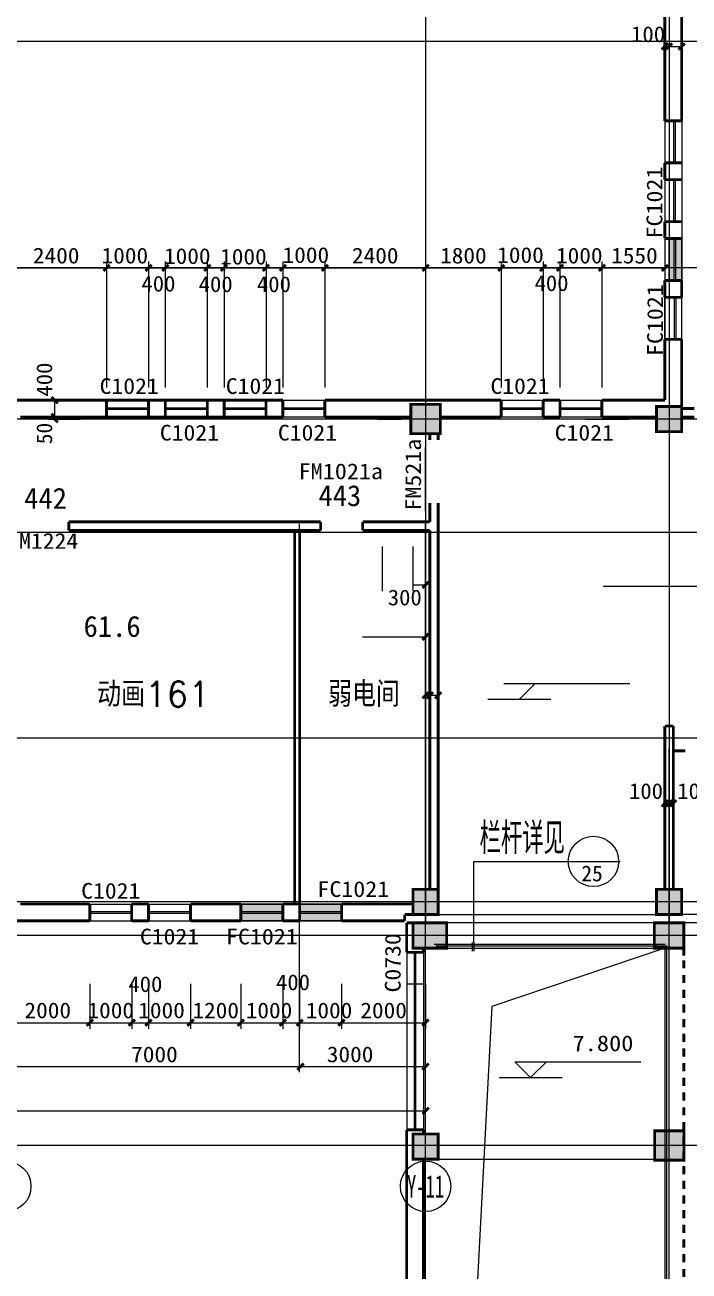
# Model space of a CAD drawing. Extents: x -307567 to 704339, y -10277 to 165507.
# Drawn here: x 390011 to 405832, y 86888 to 116566 of the extents above; entities that cross this region are included whole.
import ezdxf
from ezdxf.enums import TextEntityAlignment as Align

# ---------------------------------------------------------------- set-up
doc = ezdxf.new("R2010")
doc.units = 0
doc.header["$MEASUREMENT"] = 0
doc.layers.add('wode', color=250, linetype='CONTINUOUS', lineweight=0)
doc.layers.add('ziti', color=32, linetype='CONTINUOUS', lineweight=0)
doc.layers.add('中文', color=4, linetype='CONTINUOUS')
doc.styles.add('HZ', font='txt', dxfattribs={"width": 0.7, "height": 5, "bigfont": 'STF:宋体'})
doc.styles.get("Standard").update_dxf_attribs({"font": 'txt', "height": 3})

msp = doc.modelspace()

# ---------------------------------------------------------------- hatches: boundary and pattern name
at = {"layer": '中文'}
h = msp.add_hatch(color=0, dxfattribs=at)
h.paths.add_polyline_path([(405655.4231, 111480.06766), (405515.20163, 111480.06766), (405515.20163, 110780.07727), (405655.4231, 110780.07727)])
h.paths.add_polyline_path([(405515.20163, 111480.06766), (405477.70182, 111480.06766), (405477.70182, 110780.07727), (405515.20163, 110780.07727)])
h.paths.add_polyline_path([(405477.70182, 111480.06766), (405355.4246, 111480.06766), (405355.4246, 110780.07727), (405477.70182, 110780.07727)])
h.paths.add_polyline_path([(405515.20163, 110780.07727), (405477.70182, 110780.07727), (405477.70182, 110480.07877), (405515.20163, 110480.07877)])
h.paths.add_polyline_path([(405477.70182, 110780.07727), (405355.4246, 110780.07727), (405355.4246, 110480.07877), (405477.70182, 110480.07877)])
h.paths.add_polyline_path([(405655.4231, 110780.07727), (405515.20163, 110780.07727), (405515.20163, 110480.07877), (405655.4231, 110480.07877)])
h = msp.add_hatch(color=0, dxfattribs=at)
h.paths.add_polyline_path([(397555.4636, 95630.14386), (396555.49301, 95630.14386), (396555.49301, 95448.88866), (397555.4636, 95448.88866)])
h.paths.add_polyline_path([(397555.4636, 95448.88866), (396555.49301, 95448.88866), (396555.49301, 95411.38885), (397555.4636, 95411.38885)])
h.paths.add_polyline_path([(397555.4636, 95411.38885), (396555.49301, 95411.38885), (396555.49301, 95230.15196), (397555.4636, 95230.15196)])
h.paths.add_polyline_path([(396155.4828, 95411.38885), (395155.4756, 95411.38885), (395155.4756, 95230.15196), (396155.4828, 95230.15196)])
h.paths.add_polyline_path([(396155.4828, 95448.88866), (395155.4756, 95448.88866), (395155.4756, 95411.38885), (396155.4828, 95411.38885)])
h.paths.add_polyline_path([(396155.4828, 95630.14386), (395155.4756, 95630.14386), (395155.4756, 95448.88866), (396155.4828, 95448.88866)])

# ---------------------------------------------------------------- linework, layer by layer
at = {"layer": 'wode', "color": 0}
for p, q in [((399555.47801, 147033.90906), (399555.47801, 95170.03874)), ((405355.4246, 147033.90906), (405355.4246, 95170.03874)), ((365108.97056, 116180.05027), (436744.37898, 116180.05027)), ((405255.44951, 116203.61582), (405255.44951, 115732.95472)), ((405255.44951, 116053.61657), (405305.43705, 116053.61657)), ((405355.4246, 116203.61582), (405355.4246, 115732.95472)), ((405355.4246, 116053.61657), (405655.4231, 116053.61657)), ((405655.4231, 116203.61582), (405655.4231, 115732.95472)), ((405255.44951, 114280.05671), (405255.44951, 110480.07877)), ((405470.70722, 113280.05866), (405470.70722, 114280.05671)), ((405508.20704, 113280.05866), (405508.20704, 114280.05671)), ((405655.4231, 114280.05671), (405655.4231, 110480.07877)), ((405470.70722, 111880.06871), (405470.70722, 112880.06677)), ((405508.20704, 111880.06871), (405508.20704, 112880.06677)), ((405477.70182, 110480.07877), (405477.70182, 111480.06766)), ((405515.20163, 110480.07877), (405515.20163, 111480.06766)), ((436594.37973, 110780.07727), (362086.13411, 110780.07727)), ((389555.5158, 110780.29699), (391955.5038, 110780.29699)), ((391955.5038, 110930.29624), (391955.5038, 107927.91257)), ((391955.5038, 110780.29699), (392955.51101, 110780.29699)), ((392955.51101, 110930.29624), (392955.51101, 107927.91257)), ((392955.51101, 110780.29699), (393355.4846, 110780.29699)), ((393355.4846, 110930.29624), (393355.4846, 107927.91257)), ((393355.4846, 110780.29699), (394355.4918, 110780.29699)), ((394355.4918, 110930.29624), (394355.4918, 107927.91257)), ((394355.4918, 110780.29699), (394755.50201, 110780.29699)), ((394755.50201, 110930.29624), (394755.50201, 107927.91257)), ((394755.50201, 110780.29699), (395755.4726, 110780.29699)), ((395755.4726, 110930.29624), (395755.4726, 107927.91257)), ((395755.4726, 110780.29699), (396155.4828, 110780.29699)), ((396155.4828, 110930.29624), (396155.4828, 107927.91257)), ((396155.4828, 110780.29699), (397155.49001, 110780.29699)), ((397155.49001, 110930.29624), (397155.49001, 107927.91257)), ((397155.49001, 110780.29699), (399555.47801, 110780.29699)), ((399555.47801, 110930.29624), (399555.47801, 107927.91257)), ((399555.47801, 110780.29699), (401355.46901, 110780.29699)), ((401355.46901, 110930.29624), (401355.46901, 107927.91257)), ((401355.46901, 110780.29699), (402355.4396, 110780.29699)), ((402355.4396, 110930.29624), (402355.4396, 107927.91257)), ((402355.4396, 110780.29699), (402755.4498, 110780.29699)), ((402755.4498, 110930.29624), (402755.4498, 107927.91257)), ((402755.4498, 110780.29699), (403755.45701, 110780.29699)), ((403755.45701, 110930.29624), (403755.45701, 107927.91257)), ((403755.45701, 110780.29699), (405305.43705, 110780.29699)), ((405255.44951, 110930.29624), (405255.44951, 107927.91257)), ((405355.4246, 110930.29624), (405355.4246, 107927.91257)), ((405255.44951, 109080.07966), (405255.44951, 110080.07771)), ((405484.69641, 109080.07966), (405484.69641, 110080.07771)), ((405522.19622, 109080.07966), (405522.19622, 110080.07771)), ((405655.4231, 109080.07966), (405655.4231, 110080.07771)), ((390570.06151, 107630.09302), (391331.08066, 107630.09302)), ((390720.06076, 107230.09196), (390720.06076, 107630.09302)), ((391955.5038, 107630.09302), (395879.471, 107630.09302)), ((391955.5038, 107448.83782), (392955.51101, 107448.83782)), ((393355.4846, 107448.83782), (394355.4918, 107448.83782)), ((394755.50201, 107448.83782), (395755.4726, 107448.83782)), ((396155.4828, 107630.09302), (397155.49001, 107630.09302)), ((396155.4828, 107448.83782), (397155.49001, 107448.83782)), ((401355.46901, 107630.09302), (403755.45701, 107630.09302)), ((401355.46901, 107448.83782), (402355.4396, 107448.83782)), ((402749.44398, 107448.83782), (403749.45118, 107448.83782)), ((436594.37973, 107180.09527), (362086.13411, 107180.09527)), ((390570.06151, 107230.09196), (391331.08066, 107230.09196)), ((390570.06151, 107180.09527), (391331.08066, 107180.09527)), ((390720.06076, 107180.09527), (390720.06076, 107230.09196)), ((391876.29277, 107230.09196), (395879.2879, 107230.09196)), ((391955.5038, 107411.33801), (392955.51101, 107411.33801)), ((393355.4846, 107411.33801), (394355.4918, 107411.33801)), ((394755.50201, 107411.33801), (395755.4726, 107411.33801)), ((396155.4828, 107411.33801), (397155.49001, 107411.33801)), ((396155.4828, 107230.09196), (397155.49001, 107230.09196)), ((398403.12782, 107180.09527), (398984.85098, 107180.09527)), ((401355.46901, 107411.33801), (402355.4396, 107411.33801)), ((401355.46901, 107230.09196), (403849.57275, 107230.09196)), ((402749.44398, 107411.33801), (403749.45118, 107411.33801)), ((403363.28368, 107180.09527), (404402.76823, 107180.09527)), ((404971.45435, 107180.09527), (404129.61286, 107180.09527)), ((399555.47801, 105613.44355), (399555.47801, 106512.79819)), ((399555.47801, 104985.2393), (399555.47801, 105599.55507)), ((436594.37973, 104480.10877), (362086.13411, 104480.10877)), ((396555.49301, 91629.3643), (396555.49301, 104684.94783)), ((399555.47801, 91629.3643), (399555.47801, 104684.94783)), ((398525.47828, 103082.96609), (398525.47828, 104145.60421)), ((399255.47951, 103082.96609), (399255.47951, 104145.60421)), ((399555.47801, 103082.96609), (399555.47801, 104145.60421)), ((399255.47951, 103232.96534), (399555.47801, 103232.96534)), ((407517.63303, 103195.4106), (403787.64679, 103195.4106)), ((399555.47801, 102676.73949), (399555.47801, 101845.49975)), ((398055.48551, 101995.499), (399555.47801, 101995.499)), ((399555.47801, 100751.5599), (399555.47801, 99899.18074)), ((399655.4531, 100751.5599), (399655.4531, 99899.18074)), ((399855.47651, 100751.5599), (399855.47651, 99899.18074)), ((401416.80904, 100880.77679), (404416.79404, 100880.77679)), ((402166.80529, 100880.77679), (401791.80716, 100505.77866)), ((399555.47801, 100601.56065), (399655.4531, 100601.56065)), ((399655.4531, 100601.56065), (399855.47651, 100601.56065)), ((401041.81091, 100505.77866), (402541.80341, 100505.77866)), ((436594.37973, 99580.13021), (362086.13411, 99580.13021)), ((436594.37973, 99580.13021), (362086.13411, 99580.13021)), ((396555.49301, 92806.83644), (396555.49301, 99710.43657)), ((399555.47801, 92806.83644), (399555.47801, 99710.43657)), ((399555.47801, 14548.49971), (399555.47801, 99323.39017)), ((405355.4246, 14548.49971), (405355.4246, 99323.39017)), ((405255.44951, 98026.99162), (405455.4363, 98026.99162)), ((405355.4246, 98176.99087), (405355.4246, 97444.07827)), ((405355.4246, 98026.99162), (405455.4363, 98026.99162)), ((405455.4363, 98176.99087), (405455.4363, 97444.07827)), ((400703.28721, 94714.36475), (400703.28721, 96640.35915)), ((400703.28721, 96640.35915), (404188.24293, 96640.35915)), ((419314.36359, 95680.14971), (362086.13411, 95680.14971)), ((419314.36359, 95680.14971), (362086.13411, 95680.14971)), ((391555.4936, 95630.14386), (392555.5008, 95630.14386)), ((392955.51101, 95630.14386), (393955.4816, 95630.14386)), ((395155.4756, 95630.14386), (396155.4828, 95630.14386)), ((396555.49301, 95630.14386), (397555.4636, 95630.14386)), ((391555.4936, 95448.88866), (392555.5008, 95448.88866)), ((391555.4936, 95411.38885), (392555.5008, 95411.38885)), ((392955.51101, 95448.88866), (393955.4816, 95448.88866)), ((392955.51101, 95411.38885), (393955.4816, 95411.38885)), ((395155.4756, 95448.88866), (396155.4828, 95448.88866)), ((395155.4756, 95411.38885), (396155.4828, 95411.38885)), ((396555.49301, 95448.88866), (397555.4636, 95448.88866)), ((396555.49301, 95411.38885), (397555.4636, 95411.38885)), ((399855.47651, 95380.15121), (405355.4246, 95380.15121)), ((405355.4246, 77880.23108), (405355.4246, 95380.15121)), ((417805.36235, 95380.15121), (405655.4231, 95380.15121)), ((391555.4936, 95230.15196), (392555.5008, 95230.15196)), ((392955.51101, 95230.15196), (393955.4816, 95230.15196)), ((395155.4756, 95230.15196), (396155.4828, 95230.15196)), ((396555.49301, 95230.15196), (397555.4636, 95230.15196)), ((416955.39101, 95180.14611), (399555.47801, 95180.14611)), ((436594.37973, 94880.14761), (362086.13411, 94880.14761)), ((436594.37973, 94880.14761), (362086.13411, 94880.14761)), ((399762.97209, 94675.36348), (405262.9568, 94675.36348)), ((400664.28594, 94714.36475), (400664.28594, 94510.36797)), ((400703.28721, 94714.36475), (400703.28721, 94510.36797)), ((405355.4246, 29580.47373), (405355.4246, 94880.14761)), ((399105.48026, 94480.15571), (399105.48026, 90152.16832)), ((399288.54819, 90252.17087), (399288.54819, 94480.15571)), ((399326.04801, 90252.17087), (399326.04801, 94480.15571)), ((399505.45385, 94580.14911), (399505.45385, 90152.16832)), ((399809.48065, 94634.82413), (405309.42873, 94634.82413)), ((399855.47651, 94580.14911), (405005.43855, 94580.14911)), ((405256.4749, 94580.14911), (401132.1547, 93187.19953)), ((405256.4749, 94580.14911), (405256.4749, 68641.96551)), ((405296.50155, 94580.14911), (405296.50155, 68601.96632)), ((391555.4936, 93727.49529), (391555.4936, 92654.12725)), ((391555.4936, 93727.49529), (391555.4936, 92654.12725)), ((392555.5008, 93727.49529), (392555.5008, 92654.12725)), ((392555.5008, 93727.49529), (392555.5008, 92654.12725)), ((392955.51101, 93727.49529), (392955.51101, 92654.12725)), ((392955.51101, 93727.49529), (392955.51101, 92654.12725)), ((393955.4816, 93727.49529), (393955.4816, 92654.12725)), ((393955.4816, 93727.49529), (393955.4816, 92654.12725)), ((395155.4756, 93727.49529), (395155.4756, 92654.12725)), ((395155.4756, 93727.49529), (395155.4756, 92654.12725)), ((396155.4828, 93727.49529), (396155.4828, 92654.12725)), ((396155.4828, 93727.49529), (396155.4828, 92654.12725)), ((396555.49301, 93727.49529), (396555.49301, 92654.12725)), ((396555.49301, 93727.49529), (396555.49301, 92654.12725)), ((397555.4636, 93727.49529), (397555.4636, 92654.12725)), ((397555.4636, 93727.49529), (397555.4636, 92654.12725)), ((399105.48026, 93732.33841), (399105.48026, 93732.33841)), ((399105.48026, 93732.33841), (399505.45385, 93732.33841)), ((399555.47801, 93727.49529), (399555.47801, 92654.12725)), ((399555.47801, 93727.49529), (399555.47801, 92654.12725)), ((401132.1547, 93187.19953), (399855.47651, 68798.39631)), ((389555.5158, 92804.1265), (391555.4936, 92804.1265)), ((389555.5158, 92804.1265), (391555.4936, 92804.1265)), ((391555.4936, 92804.1265), (392555.5008, 92804.1265)), ((391555.4936, 92804.1265), (392555.5008, 92804.1265)), ((392555.5008, 92804.1265), (392955.51101, 92804.1265)), ((392555.5008, 92804.1265), (392955.51101, 92804.1265)), ((392955.51101, 92804.1265), (393955.4816, 92804.1265)), ((392955.51101, 92804.1265), (393955.4816, 92804.1265)), ((393955.4816, 92804.1265), (395155.4756, 92804.1265)), ((393955.4816, 92804.1265), (395155.4756, 92804.1265)), ((395155.4756, 92804.1265), (396155.4828, 92804.1265)), ((395155.4756, 92804.1265), (396155.4828, 92804.1265)), ((396155.4828, 92804.1265), (396555.49301, 92804.1265)), ((396155.4828, 92804.1265), (396555.49301, 92804.1265)), ((396555.49301, 92804.1265), (397555.4636, 92804.1265)), ((396555.49301, 92804.1265), (397555.4636, 92804.1265)), ((397555.4636, 92804.1265), (399555.47801, 92804.1265)), ((397555.4636, 92804.1265), (399555.47801, 92804.1265)), ((399555.47801, 89506.84837), (399555.47801, 92806.83644)), ((389555.5158, 91756.84169), (399555.47801, 91756.84169)), ((402056.61297, 91495.24937), (401681.61484, 91870.2475)), ((401681.61484, 91870.2475), (404681.59984, 91870.2475)), ((402431.61109, 91870.2475), (402056.61297, 91495.24937)), ((399555.47801, 88329.38538), (399555.47801, 91629.3643)), ((401306.61672, 91495.24937), (402806.60922, 91495.24937)), ((367305.63926, 90706.84694), (399555.47801, 90706.84694)), ((436594.37973, 89880.16651), (362086.13411, 89880.16651)), ((436594.37973, 89880.16651), (362086.13411, 89880.16651)), ((399505.45385, 89552.1759), (399505.45385, 78630.22733)), ((399855.47651, 89552.1759), (405010.45562, 89552.1759))]:
    msp.add_line(p, q, dxfattribs=at)
at = {"layer": 'wode', "color": 0, "const_width": 67.49966}
for points in [[(405255.44951, 114280.05671), (405255.44951, 117730.03946)], [(405655.4231, 114280.05671), (405655.4231, 117730.03946)], [(405180.44989, 115978.61695), (405330.44914, 116128.6162)], [(405280.42497, 115978.61695), (405430.42422, 116128.6162)], [(405580.42347, 115978.61695), (405730.42272, 116128.6162)], [(405655.4231, 114280.05671), (405255.44951, 114280.05671)], [(405255.44951, 112880.06677), (405255.44951, 113280.05866)], [(405655.4231, 113280.05866), (405255.44951, 113280.05866)], [(405255.44951, 112880.06677), (405255.44951, 113280.05866)], [(405655.4231, 112880.06677), (405255.44951, 112880.06677)], [(405255.44951, 111480.06766), (405255.44951, 111880.06871)], [(405655.4231, 111880.06871), (405255.44951, 111880.06871)], [(405255.44951, 111480.06766), (405255.44951, 111880.06871)], [(405655.4231, 111480.06766), (405255.44951, 111480.06766)], [(391880.50418, 110705.29737), (392030.50343, 110855.29662)], [(392880.51139, 110705.29737), (393030.51064, 110855.29662)], [(393280.48497, 110705.29737), (393430.48422, 110855.29662)], [(394280.49218, 110705.29737), (394430.49143, 110855.29662)], [(394680.50239, 110705.29737), (394830.50164, 110855.29662)], [(395680.47297, 110705.29737), (395830.47222, 110855.29662)], [(396080.48318, 110705.29737), (396230.48243, 110855.29662)], [(397080.49039, 110705.29737), (397230.48964, 110855.29662)], [(399480.47839, 110705.29737), (399630.47764, 110855.29662)], [(401280.46939, 110705.29737), (401430.46864, 110855.29662)], [(402280.43997, 110705.29737), (402430.43922, 110855.29662)], [(402680.45018, 110705.29737), (402830.44943, 110855.29662)], [(403680.45739, 110705.29737), (403830.45664, 110855.29662)], [(405180.44989, 110705.29737), (405330.44914, 110855.29662)], [(405255.44951, 110080.07771), (405255.44951, 110480.07877)], [(405655.4231, 110480.07877), (405255.44951, 110480.07877)], [(405255.44951, 110080.07771), (405255.44951, 110480.07877)], [(405655.4231, 110080.07771), (405655.4231, 110480.07877)], [(405655.4231, 110080.07771), (405655.4231, 110480.07877)], [(405655.4231, 110080.07771), (405255.44951, 110080.07771)], [(405655.4231, 109080.07966), (405255.44951, 109080.07966)], [(405255.44951, 107630.09302), (405255.44951, 109080.07966)], [(405655.4231, 107430.08791), (405655.4231, 109080.07966)], [(390645.06114, 107705.09264), (390795.06039, 107555.09339)], [(396155.4828, 107630.09302), (387755.5248, 107630.09302)], [(391955.5038, 107230.09196), (391955.5038, 107630.09302)], [(392955.51101, 107230.09196), (392955.51101, 107630.09302)], [(393355.4846, 107230.09196), (393355.4846, 107630.09302)], [(393355.4846, 107230.09196), (393355.4846, 107630.09302)], [(394355.4918, 107230.09196), (394355.4918, 107630.09302)], [(394755.50201, 107230.09196), (394755.50201, 107630.09302)], [(394755.50201, 107230.09196), (394755.50201, 107630.09302)], [(394755.50201, 107230.09196), (394755.50201, 107630.09302)], [(395755.4726, 107230.09196), (395755.4726, 107630.09302)], [(396155.4828, 107230.09196), (396155.4828, 107630.09302)], [(396155.4828, 107230.09196), (396155.4828, 107630.09302)], [(396155.4828, 107230.09196), (396155.4828, 107630.09302)], [(396155.4828, 107230.09196), (396155.4828, 107630.09302)], [(397155.49001, 107230.09196), (397155.49001, 107630.09302)], [(401355.46901, 107630.09302), (397155.49001, 107630.09302)], [(399205.45535, 107530.09046), (399205.45535, 106830.09091), (399905.46405, 106830.09091), (399905.46405, 107530.09046), (399205.45535, 107530.09046), (399205.45535, 106830.09091)], [(401355.46901, 107230.09196), (401355.46901, 107630.09302)], [(401355.46901, 107230.09196), (401355.46901, 107630.09302)], [(401355.46901, 107230.09196), (401355.46901, 107630.09302)], [(401355.46901, 107230.09196), (401355.46901, 107630.09302)], [(402355.4396, 107230.09196), (402355.4396, 107630.09302)], [(402755.4498, 107630.09302), (402355.4396, 107630.09302)], [(402755.4498, 107230.09196), (402755.4498, 107630.09302)], [(403755.45701, 107230.09196), (403755.45701, 107630.09302)], [(405255.44951, 107630.09302), (403755.45701, 107630.09302)], [(405055.4261, 107480.09377), (405055.4261, 106880.09677), (405655.4231, 106880.09677), (405655.4231, 107480.09377), (405055.4261, 107480.09377), (405055.4261, 106880.09677)], [(405955.4216, 107430.08791), (405655.4231, 107430.08791)], [(396155.4828, 107230.09196), (389905.50185, 107230.09196)], [(390645.06114, 107305.09159), (390795.06039, 107155.09234)], [(390645.06114, 107255.09489), (390795.06039, 107105.09564)], [(399205.45535, 107230.09196), (397155.49001, 107230.09196)], [(401355.46901, 107230.09196), (399905.46405, 107230.09196)], [(402755.4498, 107230.09196), (402355.4396, 107230.09196)], [(405055.4261, 107230.09196), (403755.45701, 107230.09196)], [(405955.4216, 107230.09196), (405655.4231, 107230.09196)], [(399655.4531, 106680.09166), (399655.4531, 106830.09091)], [(399855.47651, 106680.09166), (399855.47651, 106830.09091)], [(399655.4531, 104730.10141), (399655.4531, 105180.09916)], [(399855.47651, 99580.13021), (399855.47651, 105180.09916)], [(391055.5083, 104730.10141), (397055.4783, 104730.10141)], [(391055.5083, 104530.10546), (391055.5083, 104730.10141)], [(397055.4783, 104530.10546), (397055.4783, 104730.10141)], [(399555.47801, 104730.10141), (398055.48551, 104730.10141)], [(398055.48551, 104530.10546), (398055.48551, 104730.10141)], [(399555.47801, 104730.10141), (399655.4531, 104730.10141)], [(391055.5083, 104530.10546), (396435.48629, 104530.10546)], [(394655.4903, 104530.10546), (397055.4783, 104530.10546)], [(396435.48629, 99580.13021), (396435.48629, 104530.10546)], [(396555.49301, 99580.13021), (396555.49301, 104530.10546)], [(399655.4531, 104530.10546), (398055.48551, 104530.10546)], [(399655.4531, 99580.13021), (399655.4531, 104530.10546)], [(399480.47839, 103157.96572), (399630.47764, 103307.96497)], [(399480.47839, 101920.49937), (399630.47764, 102070.49862)], [(399480.47839, 100526.56103), (399630.47764, 100676.56028)], [(399580.45347, 100526.56103), (399730.45272, 100676.56028)], [(399780.47689, 100526.56103), (399930.47614, 100676.56028)], [(405255.44951, 95980.14821), (405255.44951, 99872.96017)], [(405455.4363, 99868.12621), (405255.44951, 99868.12621)], [(405455.4363, 95980.14821), (405455.4363, 99872.96017)], [(396435.48629, 95630.14386), (396435.48629, 99580.13021)], [(396555.49301, 95630.14386), (396555.49301, 99580.13021)], [(399655.4531, 95980.14821), (399655.4531, 99580.13021)], [(399855.47651, 95980.14821), (399855.47651, 99580.13021)], [(405740.8963, 99280.13171), (405455.4363, 99280.13171)], [(405180.44989, 97951.99199), (405330.44914, 98101.99124)], [(405280.42497, 97951.99199), (405430.42422, 98101.99124)], [(405380.43668, 97951.99199), (405530.43593, 98101.99124)], [(399255.47951, 95980.14821), (399255.47951, 95380.15121), (399855.47651, 95380.15121), (399855.47651, 95980.14821), (399255.47951, 95980.14821), (399255.47951, 95380.15121)], [(405055.4261, 95980.14821), (405055.4261, 95380.15121), (405655.4231, 95380.15121), (405655.4231, 95980.14821), (405055.4261, 95980.14821), (405055.4261, 95380.15121)], [(389905.50185, 95630.14386), (391555.4936, 95630.14386)], [(391555.4936, 95230.15196), (391555.4936, 95630.14386)], [(392555.5008, 95630.14386), (392955.51101, 95630.14386)], [(392555.5008, 95230.15196), (392555.5008, 95630.14386)], [(392955.51101, 95230.15196), (392955.51101, 95630.14386)], [(393955.4816, 95230.15196), (393955.4816, 95630.14386)], [(393955.4816, 95630.14386), (395155.4756, 95630.14386)], [(394655.4903, 95630.14386), (395155.4756, 95630.14386)], [(395155.4756, 95230.15196), (395155.4756, 95630.14386)], [(396155.4828, 95630.14386), (396555.49301, 95630.14386)], [(396155.4828, 95230.15196), (396155.4828, 95630.14386)], [(396555.49301, 95230.15196), (396555.49301, 95630.14386)], [(399255.47951, 95630.14386), (397555.4636, 95630.14386)], [(397555.4636, 95230.15196), (397555.4636, 95630.14386)], [(399855.47651, 95380.15121), (399055.4561, 95380.15121)], [(399055.4561, 95380.15121), (399055.4561, 95230.15196)], [(389555.5158, 95230.15196), (391555.4936, 95230.15196)], [(392555.5008, 95230.15196), (392955.51101, 95230.15196)], [(393955.4816, 95230.15196), (395155.4756, 95230.15196)], [(396155.4828, 95230.15196), (396555.49301, 95230.15196)], [(399055.4561, 95230.15196), (397555.4636, 95230.15196)], [(399855.47651, 95180.14611), (399105.48026, 95180.14611)], [(399105.48026, 95180.14611), (399105.48026, 94480.15571)], [(399255.47951, 95180.14611), (399255.47951, 94580.14911), (400055.4633, 94580.14911), (400055.4633, 95180.14611), (399255.47951, 95180.14611), (399255.47951, 94580.14911)], [(405005.43855, 95180.14611), (405005.43855, 94580.14911), (405705.44726, 94580.14911), (405705.44726, 95180.14611), (405005.43855, 95180.14611), (405005.43855, 94580.14911)], [(405705.44726, 94400.43199), (405705.44726, 94674.15499)], [(399105.48026, 94480.15571), (399505.45385, 94480.15571)], [(399505.45385, 94480.15571), (399505.45385, 94580.14911)], [(405705.44726, 94095.7277), (405705.44726, 94291.74113)], [(405705.44726, 93745.72335), (405705.44726, 93941.74593)], [(405705.44726, 93395.719), (405705.44726, 93591.75073)], [(405705.44726, 93045.73295), (405705.44726, 93241.74638)], [(391480.49397, 92729.12687), (391630.49322, 92879.12612)], [(391480.49397, 92729.12687), (391630.49322, 92879.12612)], [(392480.50118, 92729.12687), (392630.50043, 92879.12612)], [(392480.50118, 92729.12687), (392630.50043, 92879.12612)], [(392880.51139, 92729.12687), (393030.51064, 92879.12612)], [(392880.51139, 92729.12687), (393030.51064, 92879.12612)], [(393880.48197, 92729.12687), (394030.48122, 92879.12612)], [(393880.48197, 92729.12687), (394030.48122, 92879.12612)], [(395080.47597, 92729.12687), (395230.47522, 92879.12612)], [(395080.47597, 92729.12687), (395230.47522, 92879.12612)], [(396080.48318, 92729.12687), (396230.48243, 92879.12612)], [(396080.48318, 92729.12687), (396230.48243, 92879.12612)], [(396480.49339, 92729.12687), (396630.49264, 92879.12612)], [(396480.49339, 92729.12687), (396630.49264, 92879.12612)], [(397480.46397, 92729.12687), (397630.46322, 92879.12612)], [(397480.46397, 92729.12687), (397630.46322, 92879.12612)], [(399480.47839, 92729.12687), (399630.47764, 92879.12612)], [(399480.47839, 92729.12687), (399630.47764, 92879.12612)], [(405705.44726, 92695.7286), (405705.44726, 92891.75118)], [(405705.44726, 92345.72425), (405705.44726, 92541.75598)], [(405705.44726, 91995.7382), (405705.44726, 92191.75163)], [(396498.47425, 91681.84207), (396648.4735, 91831.84132)], [(399480.47839, 91681.84207), (399630.47764, 91831.84132)], [(405705.44726, 91645.73385), (405705.44726, 91841.75643)], [(405705.44726, 91295.7295), (405705.44726, 91491.76123)], [(405705.44726, 90945.74345), (405705.44726, 91141.75688)], [(399480.47839, 90631.84732), (399630.47764, 90781.84657)], [(405705.44726, 90595.7391), (405705.44726, 90791.76168)], [(399105.48026, 90252.17087), (399505.45385, 90252.17087)], [(399105.48026, 90252.17087), (399105.48026, 67705.28501)], [(399505.45385, 90252.17087), (399505.45385, 90252.17087)], [(399505.45385, 90252.17087), (399505.45385, 90152.16832)], [(399505.45385, 90252.17087), (399505.45385, 90152.16832)], [(405010.45562, 90230.17086), (405010.45562, 89530.17589), (405710.42771, 89530.17589), (405710.42771, 90230.17086), (405010.45562, 90230.17086), (405010.45562, 89530.17589)], [(405705.44726, 90245.73475), (405705.44726, 90441.76648)], [(399255.47951, 90152.16832), (399255.47951, 89552.1759), (399855.47651, 89552.1759), (399855.47651, 90152.16832), (399255.47951, 90152.16832), (399255.47951, 89552.1759)], [(405705.44726, 89895.7487), (405705.44726, 90091.76213)], [(405705.44726, 89545.74435), (405705.44726, 89741.76693)], [(399505.45385, 89552.1759), (399505.45385, 77880.23108)], [(399505.45385, 89548.17506), (399505.45385, 78630.22733)], [(405705.44726, 89195.74458), (405705.44726, 89391.76715)], [(405705.44726, 88845.74938), (405705.44726, 89041.77196)], [(405705.44726, 88495.7496), (405705.44726, 88691.77218)], [(405705.44726, 88145.74983), (405705.44726, 88341.7724)], [(405705.44726, 87795.75463), (405705.44726, 87991.77721)], [(405705.44726, 87445.75485), (405705.44726, 87641.77743)], [(405705.44726, 87095.75508), (405705.44726, 87291.77765)], [(405705.44726, 86745.75988), (405705.44726, 86941.78246)]]:
    msp.add_lwpolyline(points, dxfattribs=at)
at = {"layer": 'wode', "color": 0}
for centre in [(403554.48145, 96643.89306), (403554.48145, 96643.89306), (389555.5158, 88906.85137), (399555.47801, 88906.85137)]:
    msp.add_circle(centre, 599.997, dxfattribs=at)
for points in [[(399205.45535, 107530.09046), (399905.46405, 107530.09046), (399205.45535, 106830.09091), (399905.46405, 106830.09091)], [(405055.4261, 107480.09377), (405655.4231, 107480.09377), (405055.4261, 106880.09677), (405655.4231, 106880.09677)], [(399255.47951, 95980.14821), (399855.47651, 95980.14821), (399255.47951, 95380.15121), (399855.47651, 95380.15121)], [(405055.4261, 95980.14821), (405655.4231, 95980.14821), (405055.4261, 95380.15121), (405655.4231, 95380.15121)], [(399255.47951, 95180.14611), (400055.4633, 95180.14611), (399255.47951, 94580.14911), (400055.4633, 94580.14911)], [(405005.43855, 95180.14611), (405705.44726, 95180.14611), (405005.43855, 94580.14911), (405705.44726, 94580.14911)], [(405010.45562, 90230.17086), (405710.42771, 90230.17086), (405010.45562, 89530.17589), (405710.42771, 89530.17589)], [(399255.47951, 90152.16832), (399855.47651, 90152.16832), (399255.47951, 89552.1759), (399855.47651, 89552.1759)]]:
    msp.add_solid(points, dxfattribs=at)
at = {"layer": '中文', "color": 0}
for points in [[(405355.4246, 111480.06766), (405655.4231, 111480.06766), (405655.4231, 110480.07877), (405355.4246, 110480.07877)], [(395155.4756, 95630.14386), (396155.4828, 95630.14386), (396155.4828, 95230.15196), (395155.4756, 95230.15196)], [(396555.49301, 95630.14386), (397555.4636, 95630.14386), (397555.4636, 95230.15196), (396555.49301, 95230.15196)]]:
    msp.add_lwpolyline(points, close=True, dxfattribs=at)

# ---------------------------------------------------------------- texts
at = {"layer": 'wode', "color": 0}
for s, height, width, p, p2 in [('100', 374.998125, 1.07998, (404450.44865, 116158.61788), (405260.42996, 116158.61788)), ('2400', 374.998125, 0.887988, (390200.5199, 110885.2983), (391310.49971, 110885.2983)), ('1000', 374.998125, 1.044692, (391836.55909, 110885.30745), (392946.53889, 110885.30745)), ('1000', 374.998125, 1.044692, (393323.33144, 110872.90212), (394433.31124, 110872.90212)), ('1000', 374.998125, 1.044692, (394661.34965, 110860.50594), (395771.32945, 110860.50594)), ('1000', 374.998125, 1.044692, (396148.122, 110897.69448), (397258.1018, 110897.69448)), ('2400', 374.998125, 0.887988, (397800.49411, 110885.2983), (398910.47391, 110885.2983)), ('1800', 374.998125, 0.986654, (399900.48361, 110885.2983), (401010.46341, 110885.2983)), ('1000', 374.998125, 1.044692, (401261.31665, 110897.69448), (402371.29645, 110897.69448)), ('1000', 374.998125, 1.044692, (402661.29744, 110885.2983), (403771.27725, 110885.2983)), ('1550', 374.998125, 0.934755, (403975.43882, 110885.2983), (405085.45524, 110885.2983)), ('400', 374.998125, 0.925698, (392786.98158, 110215.83143), (393596.96288, 110215.83143)), ('400', 374.998125, 0.925739, (394149.75553, 110203.43525), (394959.77345, 110203.43525)), ('400', 374.998125, 0.925739, (395537.35845, 110203.43525), (396347.37638, 110203.43525)), ('400', 374.998125, 0.925698, (402149.73994, 110228.23676), (402959.72124, 110228.23676)), ('C1021', 374.998125, 0.980885, (391789.50122, 107777.58373), (393199.51614, 107777.58373)), ('C1021', 374.998125, 0.980859, (394795.49205, 107777.58373), (396205.47035, 107777.58373)), ('C1021', 374.998125, 0.980859, (401098.46346, 107777.58373), (402508.44176, 107777.58373)), ('C1021', 374.998125, 0.980885, (393224.4916, 106667.59478), (394634.50652, 106667.59478)), ('C1021', 374.998125, 0.980859, (396036.50147, 106667.59478), (397446.47977, 106667.59478)), ('C1021', 374.998125, 0.980859, (402630.46264, 106667.59478), (404040.44094, 106667.59478)), ('FM1021a', 374.998125, 0.91885, (396531.35983, 105747.7698), (398541.33513, 105747.7698)), ('M1224', 374.998125, 0.867706, (389871.56995, 104088.98178), (391281.58488, 104088.98178)), ('300', 374.998125, 0.925698, (398654.78671, 102743.46279), (399464.76802, 102743.46279)), ('100', 374.998125, 1.07998, (404400.46111, 98131.99292), (405210.44241, 98131.99292)), ('100', 374.998125, 1.07998, (405549.44218, 98131.99292), (406359.42348, 98131.99292)), ('25', 374.998125, 0.816035, (403265.61571, 96171.32768), (403775.63513, 96171.32768)), ('FC1021', 374.998125, 0.94346, (396978.46453, 95797.64791), (398688.47795, 95797.64791)), ('C1021', 374.998125, 0.980859, (391350.52636, 95757.63956), (392760.50466, 95757.63956)), ('C1021', 374.998125, 0.980859, (392750.50715, 94667.65478), (394160.48546, 94667.65478)), ('FC1021', 374.998125, 0.94344, (394800.50911, 94667.65478), (396510.48591, 94667.65478)), ('400', 374.998125, 0.925698, (392475.44749, 93534.49394), (393285.4288, 93534.49394)), ('400', 374.998125, 0.925698, (392475.44749, 93534.49394), (393285.4288, 93534.49394)), ('400', 374.998125, 0.925698, (395992.15354, 93578.49396), (396802.13484, 93578.49396)), ('400', 374.998125, 0.925698, (395992.15354, 93578.49396), (396802.13484, 93578.49396)), ('2000', 374.998125, 0.934725, (390000.53311, 92909.1278), (391110.51291, 92909.1278)), ('2000', 374.998125, 0.934725, (390000.53311, 92909.1278), (391110.51291, 92909.1278)), ('1000', 374.998125, 1.044692, (391500.52561, 92909.1278), (392610.50541, 92909.1278)), ('1000', 374.998125, 1.044692, (391500.52561, 92909.1278), (392610.50541, 92909.1278)), ('1000', 374.998125, 1.044692, (392710.51712, 92909.1278), (393820.49692, 92909.1278)), ('1000', 374.998125, 1.044692, (392710.51712, 92909.1278), (393820.49692, 92909.1278)), ('1200', 374.998125, 0.986686, (394000.4887, 92909.1278), (395110.50512, 92909.1278)), ('1200', 374.998125, 0.986686, (394000.4887, 92909.1278), (395110.50512, 92909.1278)), ('1000', 374.998125, 1.044692, (395270.50188, 92909.1278), (396380.48168, 92909.1278)), ('1000', 374.998125, 1.044692, (395270.50188, 92909.1278), (396380.48168, 92909.1278)), ('1000', 374.998125, 1.044727, (396700.4752, 92909.1278), (397810.49162, 92909.1278)), ('1000', 374.998125, 1.044727, (396700.4752, 92909.1278), (397810.49162, 92909.1278)), ('2000', 374.998125, 0.934725, (398000.4809, 92909.1278), (399110.46071, 92909.1278)), ('2000', 374.998125, 0.934725, (398000.4809, 92909.1278), (399110.46071, 92909.1278)), ('   7.800 ', 374.998125, 0.869995, (402185.62844, 92125.24806), (404795.60074, 92125.24806)), ('7000', 374.998125, 0.934725, (392541.51162, 91861.83385), (393651.49142, 91861.83385)), ('3000', 374.998125, 0.934755, (397202.47464, 91861.83385), (398312.49106, 91861.83385)), ('Y-11', 539.997321, 0.548141, (399111.48609, 88636.84997), (399999.46993, 88636.84997))]:
    msp.add_text(s, height=height, dxfattribs=dict(at, width=width)).set_placement(p, p2, align=Align.FIT)
for s, width, p, p2 in [('FC1021', 0.94345, (405194.95177, 111480.06766), (405194.95177, 113190.06278)), ('FC1021', 0.943445, (405207.95219, 108680.08777), (405207.95219, 110390.07372)), ('400', 0.925708, (390660.07571, 107714.09223), (390660.07571, 108524.08269)), ('50', 0.906657, (390660.07571, 106580.09827), (390660.07571, 107090.09022)), ('FM521a', 0.855002, (399445.94487, 105000.68417), (399445.94487, 106710.67928)), ('C0730', 0.867689, (398960.93753, 93524.34079), (398960.93753, 94934.32825))]:
    msp.add_text(s, height=374.998125, rotation=90, dxfattribs=dict(at, width=width)).set_placement(p, p2, align=Align.FIT)
at = {"layer": 'ziti', "color": 0, "style": 'HZ', "width": 0.476807}
msp.add_text('栏杆详见', height=749.99625, dxfattribs=at).set_placement((400841.20156, 96818.49241), (402875.56639, 96818.49241), align=Align.FIT)
at = {"layer": '中文', "attachment_point": 1}
for s, insert, char_height, width in [('{\\fFangSong_GB2312|b1|i0|c134|p49;\\C1;442}', (389992.3499, 105542.15809), 500, 6011.5625187), ('{\\fFangSong_GB2312|b1|i0|c134|p49;\\C1;443}', (397002.04221, 105605.83156), 500, 6011.5625187), ('61.6', (391408.10076, 102492.89745), 500, 3614.080516), ('{\\Ftxt,stf:宋体|c134;\\C0;动画161}', (391732.13467, 100926.00335), 600, 5665.5115268), ('{\\Ftxt,stf:宋体|c134;\\C0;弱电间}', (397232.54756, 100926.00335), 600, 5665.5115268)]:
    msp.add_mtext(s, dxfattribs=dict(at, insert=insert, char_height=char_height, width=width))

doc.saveas('drawing.dxf')
